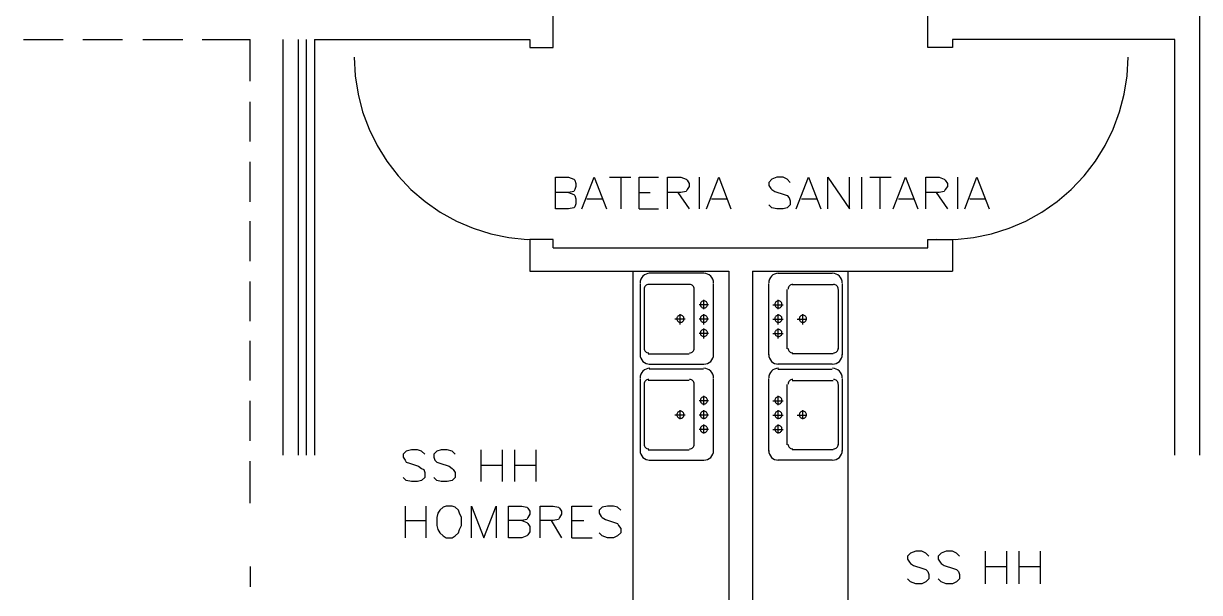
# Model space of a CAD drawing. Header units: metres. Extents: x 0 to 61, y 0 to 90.7.
# Drawn here: x 30.78 to 36.43, y 53.48 to 56.21 of the extents above; entities that cross this region are included whole.
import ezdxf

# ---------------------------------------------------------------- set-up
doc = ezdxf.new("R2010")
doc.units = ezdxf.units.M
doc.layers.add('MURO_REAL', color=7, linetype='Continuous')
doc.layers.add('PUERTA_REAL', color=7, linetype='Continuous')

msp = doc.modelspace()

# ---------------------------------------------------------------- linework, layer by layer
at = {"layer": 'MURO_REAL'}
for p, q in [((33.3257, 56.0914), (33.3257, 56.4343)), ((35.1233, 56.0914), (35.1233, 56.4343)), ((36.4261, 56.2824), (36.4261, 54.1371)), ((30.7837, 56.1306), (30.9747, 56.1306)), ((31.0678, 56.1306), (31.2588, 56.1306)), ((31.3567, 56.1306), (31.5478, 56.1306)), ((31.6408, 56.1306), (31.871, 56.1306)), ((31.871, 55.9298), (31.871, 56.1306)), ((32.0278, 56.1306), (32.0278, 54.1371)), ((32.1012, 56.1306), (32.1012, 54.1371)), ((32.1404, 56.1306), (32.1404, 54.1371)), ((32.1796, 56.1306), (33.2131, 56.1306)), ((32.1796, 56.1306), (32.1796, 54.1371)), ((33.2131, 56.1306), (33.2131, 56.0914)), ((33.2131, 56.0914), (33.3257, 56.0914)), ((35.2408, 56.0914), (35.1233, 56.0914)), ((35.2408, 56.1306), (35.2408, 56.0914)), ((36.3086, 56.1306), (35.2408, 56.1306)), ((36.3086, 54.1371), (36.3086, 56.1306)), ((31.871, 55.6408), (31.871, 55.8318)), ((31.871, 55.3518), (31.871, 55.5429)), ((33.3355, 55.3175), (33.3355, 55.4694)), ((33.3355, 55.4694), (33.3992, 55.4694)), ((33.3992, 55.4694), (33.4237, 55.4596)), ((33.4629, 55.3175), (33.5216, 55.4694)), ((33.5216, 55.4694), (33.5804, 55.3175)), ((33.5951, 55.4694), (33.698, 55.4694)), ((33.649, 55.4694), (33.649, 55.3175)), ((33.7371, 55.3175), (33.7371, 55.4694)), ((33.7371, 55.4694), (33.8302, 55.4694)), ((33.8743, 55.3175), (33.8743, 55.4694)), ((33.8743, 55.4694), (33.938, 55.4694)), ((33.938, 55.4694), (33.9624, 55.4596)), ((34.0261, 55.4694), (34.0261, 55.3175)), ((34.0604, 55.3175), (34.1192, 55.4694)), ((34.1192, 55.4694), (34.178, 55.3175)), ((34.3984, 55.4694), (34.3739, 55.4596)), ((34.4278, 55.4694), (34.3984, 55.4694)), ((34.4473, 55.4596), (34.4278, 55.4694)), ((34.4914, 55.3175), (34.5502, 55.4694)), ((34.5502, 55.4694), (34.609, 55.3175)), ((34.6433, 55.3175), (34.6433, 55.4694)), ((34.6433, 55.4694), (34.7461, 55.3175)), ((34.7461, 55.3175), (34.7461, 55.4694)), ((34.8049, 55.4694), (34.8049, 55.3175)), ((34.8441, 55.4694), (34.9469, 55.4694)), ((34.8931, 55.4694), (34.8931, 55.3175)), ((34.9567, 55.3175), (35.0155, 55.4694)), ((35.0155, 55.4694), (35.0743, 55.3175)), ((35.1135, 55.3175), (35.1135, 55.4694)), ((35.1135, 55.4694), (35.1771, 55.4694)), ((35.1771, 55.4694), (35.2016, 55.4596)), ((35.2653, 55.4694), (35.2653, 55.3175)), ((35.2996, 55.3175), (35.3584, 55.4694)), ((35.3584, 55.4694), (35.4171, 55.3175)), ((33.4237, 55.4596), (33.4286, 55.4547)), ((33.4286, 55.4106), (33.4237, 55.4008)), ((33.4286, 55.4547), (33.4335, 55.44)), ((33.4335, 55.4253), (33.4286, 55.4106)), ((33.4335, 55.44), (33.4335, 55.4253)), ((33.9624, 55.4596), (33.9673, 55.4547)), ((33.9673, 55.4106), (33.9624, 55.4008)), ((33.9673, 55.4547), (33.9771, 55.44)), ((33.9771, 55.4253), (33.9673, 55.4106)), ((33.9771, 55.44), (33.9771, 55.4253)), ((34.3739, 55.4596), (34.3592, 55.4449)), ((34.3592, 55.4449), (34.3592, 55.4302)), ((34.3592, 55.4302), (34.369, 55.4155)), ((34.369, 55.4155), (34.3739, 55.4106)), ((34.3739, 55.4106), (34.3886, 55.4008)), ((34.462, 55.4449), (34.4473, 55.4596)), ((35.2016, 55.4596), (35.2065, 55.4547)), ((35.2065, 55.4106), (35.2016, 55.4008)), ((35.2065, 55.4547), (35.2163, 55.44)), ((35.2163, 55.4253), (35.2065, 55.4106)), ((35.2163, 55.44), (35.2163, 55.4253)), ((33.3992, 55.3959), (33.3355, 55.3959)), ((33.4237, 55.4008), (33.3992, 55.3959)), ((33.3992, 55.3959), (33.4237, 55.3861)), ((33.4237, 55.3861), (33.4286, 55.3812)), ((33.4286, 55.3812), (33.4335, 55.3665)), ((33.4335, 55.3665), (33.4335, 55.342)), ((33.4873, 55.3665), (33.5608, 55.3665)), ((33.7371, 55.3959), (33.791, 55.3959)), ((33.938, 55.3959), (33.8743, 55.3959)), ((33.9233, 55.3959), (33.9771, 55.3175)), ((33.9624, 55.4008), (33.938, 55.3959)), ((34.0849, 55.3665), (34.1584, 55.3665)), ((34.3886, 55.4008), (34.4327, 55.3861)), ((34.4327, 55.3861), (34.4473, 55.3812)), ((34.4473, 55.3812), (34.4571, 55.3714)), ((34.4571, 55.3714), (34.462, 55.3567)), ((34.462, 55.3567), (34.462, 55.3371)), ((34.5159, 55.3665), (34.5894, 55.3665)), ((34.9812, 55.3665), (35.0547, 55.3665)), ((35.1771, 55.3959), (35.1135, 55.3959)), ((35.1624, 55.3959), (35.2163, 55.3175)), ((35.2016, 55.4008), (35.1771, 55.3959)), ((35.3241, 55.3665), (35.3975, 55.3665)), ((33.3992, 55.3175), (33.3355, 55.3175)), ((33.4237, 55.3224), (33.3992, 55.3175)), ((33.4286, 55.3273), (33.4237, 55.3224)), ((33.4335, 55.342), (33.4286, 55.3273)), ((33.7371, 55.3175), (33.8302, 55.3175)), ((34.3739, 55.3224), (34.3592, 55.3371)), ((34.3984, 55.3175), (34.3739, 55.3224)), ((34.4278, 55.3175), (34.3984, 55.3175)), ((34.4473, 55.3224), (34.4278, 55.3175)), ((34.462, 55.3371), (34.4473, 55.3224)), ((31.871, 55.0678), (31.871, 55.2588)), ((33.3257, 55.1706), (33.2131, 55.1706)), ((33.2131, 55.1706), (33.2131, 55.0188)), ((33.3257, 55.1314), (33.3257, 55.1706)), ((33.3257, 55.1314), (35.1233, 55.1314)), ((35.1233, 55.1314), (35.1233, 55.1706)), ((35.1233, 55.1706), (35.2408, 55.1706)), ((35.2408, 55.1706), (35.2408, 55.0188)), ((33.2131, 55.0188), (34.1682, 55.0188)), ((33.7078, 55.0188), (33.7078, 52.9518)), ((34.1682, 55.0188), (34.1682, 50.6547)), ((34.2808, 55.0188), (35.2408, 55.0188)), ((34.2808, 55.0188), (34.2808, 50.6547)), ((34.7412, 52.3788), (34.7412, 55.0188)), ((31.871, 54.7788), (31.871, 54.9698)), ((33.742, 54.96), (33.742, 54.6171)), ((34.0457, 55.009), (33.7861, 55.009)), ((34.0947, 54.6171), (34.0947, 54.96)), ((34.3592, 54.6171), (34.3592, 54.96)), ((34.4033, 55.009), (34.6629, 55.009)), ((34.7118, 54.96), (34.7118, 54.6171)), ((33.7616, 54.9306), (33.7616, 54.6465)), ((33.9771, 54.9551), (33.7812, 54.9551)), ((34.0016, 54.6465), (34.0016, 54.9306)), ((34.4473, 54.6465), (34.4473, 54.9306)), ((34.4718, 54.9551), (34.6678, 54.9551)), ((34.6922, 54.9306), (34.6922, 54.6465)), ((34.0702, 54.8571), (34.0261, 54.8571)), ((34.0457, 54.8816), (34.0457, 54.8375)), ((34.3788, 54.8571), (34.4278, 54.8571)), ((34.4033, 54.8816), (34.4033, 54.8375)), ((33.9576, 54.7886), (33.9086, 54.7886)), ((33.9331, 54.8131), (33.9331, 54.7641)), ((34.0702, 54.7886), (34.0261, 54.7886)), ((34.0457, 54.8131), (34.0457, 54.7641)), ((34.3788, 54.7886), (34.4278, 54.7886)), ((34.4033, 54.8131), (34.4033, 54.7641)), ((34.4963, 54.7886), (34.5404, 54.7886)), ((34.5208, 54.8131), (34.5208, 54.7641)), ((34.0457, 54.7445), (34.0457, 54.6955)), ((34.4033, 54.7445), (34.4033, 54.6955)), ((31.871, 54.4947), (31.871, 54.6857)), ((34.0702, 54.72), (34.0261, 54.72)), ((34.3788, 54.72), (34.4278, 54.72)), ((33.7812, 54.622), (33.9771, 54.622)), ((34.6678, 54.622), (34.4718, 54.622)), ((33.7861, 54.5731), (34.0457, 54.5731)), ((34.6629, 54.5731), (34.4033, 54.5731)), ((34.0457, 54.5486), (33.7861, 54.5486)), ((34.4033, 54.5486), (34.6629, 54.5486)), ((33.742, 54.5045), (33.742, 54.1567)), ((33.7616, 54.4751), (33.7616, 54.1861)), ((33.9771, 54.4947), (33.7812, 54.4947)), ((34.0016, 54.1861), (34.0016, 54.4751)), ((34.0947, 54.1567), (34.0947, 54.5045)), ((34.3592, 54.1567), (34.3592, 54.5045)), ((34.4473, 54.1861), (34.4473, 54.4751)), ((34.4718, 54.4947), (34.6678, 54.4947)), ((34.6922, 54.4751), (34.6922, 54.1861)), ((34.7118, 54.5045), (34.7118, 54.1567)), ((31.871, 54.2057), (31.871, 54.3967)), ((34.0702, 54.3967), (34.0261, 54.3967)), ((34.0457, 54.4212), (34.0457, 54.3771)), ((34.3788, 54.3967), (34.4278, 54.3967)), ((34.4033, 54.4212), (34.4033, 54.3771)), ((33.9331, 54.3526), (33.9331, 54.3086)), ((34.0457, 54.3526), (34.0457, 54.3086)), ((34.4033, 54.3526), (34.4033, 54.3086)), ((34.5208, 54.3526), (34.5208, 54.3086)), ((33.9576, 54.3282), (33.9086, 54.3282)), ((34.0702, 54.3282), (34.0261, 54.3282)), ((34.0457, 54.2841), (34.0457, 54.24)), ((34.3788, 54.3282), (34.4278, 54.3282)), ((34.4033, 54.2841), (34.4033, 54.24)), ((34.4963, 54.3282), (34.5404, 54.3282)), ((34.0702, 54.2596), (34.0261, 54.2596)), ((34.3788, 54.2596), (34.4278, 54.2596)), ((32.6204, 54.1567), (32.6057, 54.142)), ((32.6057, 54.142), (32.6057, 54.1273)), ((32.6057, 54.1273), (32.6155, 54.1126)), ((32.6155, 54.1126), (32.6204, 54.1029)), ((32.6449, 54.1616), (32.6204, 54.1567)), ((32.6743, 54.1616), (32.6449, 54.1616)), ((32.6939, 54.1567), (32.6743, 54.1616)), ((32.7086, 54.142), (32.6939, 54.1567)), ((32.7673, 54.1567), (32.7527, 54.142)), ((32.7527, 54.142), (32.7527, 54.1273)), ((32.7527, 54.1273), (32.7576, 54.1126)), ((32.7576, 54.1126), (32.7673, 54.1029)), ((32.7869, 54.1616), (32.7673, 54.1567)), ((32.8163, 54.1616), (32.7869, 54.1616)), ((32.8408, 54.1567), (32.8163, 54.1616)), ((32.8555, 54.142), (32.8408, 54.1567)), ((32.978, 54.1616), (32.978, 54.0098)), ((33.0808, 54.1616), (33.0808, 54.0098)), ((33.1396, 54.1616), (33.1396, 54.0098)), ((33.2424, 54.1616), (33.2424, 54.0098)), ((33.7812, 54.1616), (33.9771, 54.1616)), ((33.7861, 54.1126), (34.0457, 54.1126)), ((34.6629, 54.1126), (34.4033, 54.1126)), ((34.6678, 54.1616), (34.4718, 54.1616)), ((31.871, 53.9069), (31.871, 54.1078)), ((32.6204, 54.1029), (32.6351, 54.098)), ((32.6351, 54.098), (32.6792, 54.0833)), ((32.6792, 54.0833), (32.6939, 54.0735)), ((32.6939, 54.0735), (32.7037, 54.0686)), ((32.7037, 54.0686), (32.7086, 54.0539)), ((32.7673, 54.1029), (32.782, 54.098)), ((32.782, 54.098), (32.8261, 54.0833)), ((32.8261, 54.0833), (32.8408, 54.0735)), ((32.8408, 54.0735), (32.8457, 54.0686)), ((32.8457, 54.0686), (32.8555, 54.0539)), ((32.978, 54.0882), (33.0808, 54.0882)), ((33.1396, 54.0882), (33.2424, 54.0882)), ((32.6204, 54.0147), (32.6057, 54.0294)), ((32.6449, 54.0098), (32.6204, 54.0147)), ((32.6743, 54.0098), (32.6449, 54.0098)), ((32.6939, 54.0147), (32.6743, 54.0098)), ((32.7086, 54.0294), (32.6939, 54.0147)), ((32.7086, 54.0539), (32.7086, 54.0294)), ((32.7673, 54.0147), (32.7527, 54.0294)), ((32.7869, 54.0098), (32.7673, 54.0147)), ((32.8163, 54.0098), (32.7869, 54.0098)), ((32.8408, 54.0147), (32.8163, 54.0098)), ((32.8555, 54.0294), (32.8408, 54.0147)), ((32.8555, 54.0539), (32.8555, 54.0294)), ((32.6155, 53.8922), (32.6155, 53.7404)), ((32.7135, 53.8922), (32.7135, 53.7404)), ((32.7967, 53.8873), (32.782, 53.8726)), ((32.8114, 53.8922), (32.7967, 53.8873)), ((32.8408, 53.8922), (32.8114, 53.8922)), ((32.8555, 53.8873), (32.8408, 53.8922)), ((32.8702, 53.8726), (32.8555, 53.8873)), ((32.9339, 53.7404), (32.9339, 53.8922)), ((32.9339, 53.8922), (32.9927, 53.7404)), ((32.9927, 53.7404), (33.0514, 53.8922)), ((33.0514, 53.8922), (33.0514, 53.7404)), ((33.1102, 53.7404), (33.1102, 53.8922)), ((33.1102, 53.8922), (33.1739, 53.8922)), ((33.1739, 53.8922), (33.1984, 53.8873)), ((33.1984, 53.8873), (33.2033, 53.8824)), ((33.262, 53.7404), (33.262, 53.8922)), ((33.262, 53.8922), (33.3257, 53.8922)), ((33.3257, 53.8922), (33.3502, 53.8873)), ((33.3502, 53.8873), (33.3551, 53.8824)), ((33.4139, 53.7404), (33.4139, 53.8922)), ((33.4139, 53.8922), (33.5118, 53.8922)), ((33.5608, 53.8873), (33.5461, 53.8726)), ((33.5853, 53.8922), (33.5608, 53.8873)), ((33.6147, 53.8922), (33.5853, 53.8922)), ((33.6343, 53.8873), (33.6147, 53.8922)), ((33.649, 53.8726), (33.6343, 53.8873)), ((32.7722, 53.858), (32.7673, 53.8384)), ((32.7673, 53.8384), (32.7673, 53.7992)), ((32.782, 53.8726), (32.7722, 53.858)), ((32.8751, 53.858), (32.8702, 53.8726)), ((32.8849, 53.8384), (32.8751, 53.858)), ((32.8849, 53.7992), (32.8849, 53.8384)), ((33.2033, 53.8384), (33.1984, 53.8286)), ((33.2033, 53.8824), (33.2131, 53.8678)), ((33.2131, 53.8531), (33.2033, 53.8384)), ((33.2131, 53.8678), (33.2131, 53.8531)), ((33.3551, 53.8384), (33.3502, 53.8286)), ((33.3551, 53.8824), (33.3649, 53.8678)), ((33.3649, 53.8531), (33.3551, 53.8384)), ((33.3649, 53.8678), (33.3649, 53.8531)), ((33.5461, 53.8726), (33.5461, 53.858)), ((33.5461, 53.858), (33.5559, 53.8433)), ((33.5559, 53.8433), (33.5608, 53.8384)), ((33.5608, 53.8384), (33.5755, 53.8286)), ((32.6155, 53.8237), (32.7135, 53.8237)), ((32.7673, 53.7992), (32.7722, 53.7796)), ((32.7722, 53.7796), (32.782, 53.7649)), ((32.8702, 53.7649), (32.8751, 53.7796)), ((32.8751, 53.7796), (32.8849, 53.7992)), ((33.1739, 53.8237), (33.1102, 53.8237)), ((33.1984, 53.8286), (33.1739, 53.8237)), ((33.1739, 53.8237), (33.1984, 53.8139)), ((33.1984, 53.8139), (33.2033, 53.809)), ((33.2033, 53.809), (33.2131, 53.7943)), ((33.2131, 53.7943), (33.2131, 53.7698)), ((33.3257, 53.8237), (33.262, 53.8237)), ((33.3159, 53.8237), (33.3649, 53.7404)), ((33.3502, 53.8286), (33.3257, 53.8237)), ((33.4139, 53.8237), (33.4727, 53.8237)), ((33.5755, 53.8286), (33.6196, 53.8139)), ((33.6196, 53.8139), (33.6343, 53.809)), ((33.6343, 53.809), (33.6392, 53.7992)), ((33.6392, 53.7992), (33.649, 53.7845)), ((33.649, 53.7845), (33.649, 53.7649)), ((32.782, 53.7649), (32.7967, 53.7502)), ((32.7967, 53.7502), (32.8114, 53.7404)), ((32.8114, 53.7404), (32.8408, 53.7404)), ((32.8408, 53.7404), (32.8555, 53.7502)), ((32.8555, 53.7502), (32.8702, 53.7649)), ((33.1739, 53.7404), (33.1102, 53.7404)), ((33.1984, 53.7502), (33.1739, 53.7404)), ((33.2033, 53.7551), (33.1984, 53.7502)), ((33.2131, 53.7698), (33.2033, 53.7551)), ((33.4139, 53.7404), (33.5118, 53.7404)), ((33.5608, 53.7502), (33.5461, 53.7649)), ((33.5853, 53.7404), (33.5608, 53.7502)), ((33.6147, 53.7404), (33.5853, 53.7404)), ((33.6343, 53.7502), (33.6147, 53.7404)), ((33.649, 53.7649), (33.6343, 53.7502)), ((35.04, 53.6669), (35.0253, 53.6522)), ((35.0645, 53.6767), (35.04, 53.6669)), ((35.0939, 53.6767), (35.0645, 53.6767)), ((35.1135, 53.6669), (35.0939, 53.6767)), ((35.1282, 53.6522), (35.1135, 53.6669)), ((35.1869, 53.6669), (35.1722, 53.6522)), ((35.2114, 53.6767), (35.1869, 53.6669)), ((35.2408, 53.6767), (35.2114, 53.6767)), ((35.2604, 53.6669), (35.2408, 53.6767)), ((35.2751, 53.6522), (35.2604, 53.6669)), ((35.3975, 53.6767), (35.3975, 53.52)), ((35.5004, 53.6767), (35.5004, 53.52)), ((35.5592, 53.6767), (35.5592, 53.52)), ((35.662, 53.6767), (35.662, 53.52)), ((31.871, 53.6033), (31.871, 53.5053)), ((35.0253, 53.6522), (35.0253, 53.6376)), ((35.0253, 53.6376), (35.0351, 53.6229)), ((35.0351, 53.6229), (35.04, 53.618)), ((35.04, 53.618), (35.0547, 53.6082)), ((35.0547, 53.6082), (35.0988, 53.5935)), ((35.1722, 53.6522), (35.1722, 53.6376)), ((35.1722, 53.6376), (35.182, 53.6229)), ((35.182, 53.6229), (35.1869, 53.618)), ((35.1869, 53.618), (35.2016, 53.6082)), ((35.2016, 53.6082), (35.2457, 53.5935)), ((35.3975, 53.6033), (35.5004, 53.6033)), ((35.5592, 53.6033), (35.662, 53.6033)), ((35.0988, 53.5935), (35.1135, 53.5886)), ((35.1135, 53.5886), (35.1233, 53.5788)), ((35.1233, 53.5788), (35.1282, 53.5641)), ((35.1282, 53.5641), (35.1282, 53.5445)), ((35.2457, 53.5935), (35.2604, 53.5886)), ((35.2604, 53.5886), (35.2702, 53.5788)), ((35.2702, 53.5788), (35.2751, 53.5641)), ((35.2751, 53.5641), (35.2751, 53.5445)), ((35.04, 53.5298), (35.0253, 53.5445)), ((35.0645, 53.52), (35.04, 53.5298)), ((35.0939, 53.52), (35.0645, 53.52)), ((35.1135, 53.5298), (35.0939, 53.52)), ((35.1282, 53.5445), (35.1135, 53.5298)), ((35.1869, 53.5298), (35.1722, 53.5445)), ((35.2114, 53.52), (35.1869, 53.5298)), ((35.2408, 53.52), (35.2114, 53.52)), ((35.2604, 53.5298), (35.2408, 53.52)), ((35.2751, 53.5445), (35.2604, 53.5298))]:
    msp.add_line(p, q, dxfattribs=at)
at = {"layer": 'PUERTA_REAL'}
for points in [[(32.3706, 56.0449), (32.3752, 55.9556), (32.3887, 55.868), (32.4109, 55.7825), (32.4415, 55.7), (32.4803, 55.6209), (32.5269, 55.546), (32.5812, 55.4758), (32.6427, 55.411)], [(35.8111, 55.411), (35.8727, 55.4758), (35.927, 55.546), (35.9736, 55.6209), (36.0124, 55.7), (36.043, 55.7825), (36.0652, 55.868), (36.0787, 55.9556), (36.0833, 56.0449)], [(32.6427, 55.411), (32.7106, 55.3529), (32.7835, 55.3023), (32.8607, 55.2596), (32.9416, 55.2249), (33.0256, 55.1985), (33.1121, 55.1808), (33.2003, 55.1717), (33.2897, 55.1718)], [(35.1642, 55.1718), (35.2535, 55.1717), (35.3418, 55.1808), (35.4282, 55.1985), (35.5122, 55.2249), (35.5932, 55.2596), (35.6704, 55.3023), (35.7433, 55.3529), (35.8111, 55.411)], [(33.7886, 55.009), (33.7792, 55.008), (33.7705, 55.0053), (33.7626, 55.001), (33.7557, 54.9953), (33.75, 54.9885), (33.7457, 54.9806), (33.743, 54.9718), (33.742, 54.9624)], [(34.0947, 54.9624), (34.0937, 54.9718), (34.091, 54.9806), (34.0867, 54.9885), (34.0811, 54.9953), (34.0742, 55.001), (34.0663, 55.0053), (34.0575, 55.008), (34.0482, 55.009)], [(34.4057, 55.009), (34.3963, 55.008), (34.3876, 55.0053), (34.3797, 55.001), (34.3728, 54.9953), (34.3671, 54.9885), (34.3628, 54.9806), (34.3601, 54.9718), (34.3592, 54.9624)], [(34.7118, 54.9624), (34.7109, 54.9718), (34.7082, 54.9806), (34.7039, 54.9885), (34.6982, 54.9953), (34.6913, 55.001), (34.6834, 55.0053), (34.6747, 55.008), (34.6653, 55.009)], [(33.7837, 54.9551), (33.7792, 54.9547), (33.7751, 54.9534), (33.7714, 54.9513), (33.7681, 54.9486), (33.7654, 54.9454), (33.7634, 54.9416), (33.7621, 54.9375), (33.7616, 54.9331)], [(34.0016, 54.9331), (34.0012, 54.9375), (33.9999, 54.9416), (33.9979, 54.9454), (33.9952, 54.9486), (33.9919, 54.9513), (33.9882, 54.9534), (33.984, 54.9547), (33.9796, 54.9551)], [(34.4743, 54.9551), (34.4698, 54.9547), (34.4657, 54.9534), (34.462, 54.9513), (34.4587, 54.9486), (34.456, 54.9454), (34.454, 54.9416), (34.4527, 54.9375), (34.4522, 54.9331)], [(34.6922, 54.9331), (34.6918, 54.9375), (34.6905, 54.9416), (34.6885, 54.9454), (34.6858, 54.9486), (34.6825, 54.9513), (34.6788, 54.9534), (34.6746, 54.9547), (34.6702, 54.9551)], [(34.0482, 54.8767), (34.0447, 54.8764), (34.0415, 54.8754), (34.0386, 54.8738), (34.036, 54.8717), (34.0339, 54.8692), (34.0324, 54.8663), (34.0314, 54.863), (34.031, 54.8596)], [(34.031, 54.8596), (34.0314, 54.8561), (34.0324, 54.8529), (34.0339, 54.85), (34.036, 54.8475), (34.0386, 54.8454), (34.0415, 54.8438), (34.0447, 54.8428), (34.0482, 54.8424)], [(34.0653, 54.8596), (34.065, 54.863), (34.064, 54.8663), (34.0624, 54.8692), (34.0603, 54.8717), (34.0577, 54.8738), (34.0548, 54.8754), (34.0516, 54.8764), (34.0482, 54.8767)], [(34.0482, 54.8424), (34.0516, 54.8428), (34.0548, 54.8438), (34.0577, 54.8454), (34.0603, 54.8475), (34.0624, 54.85), (34.064, 54.8529), (34.065, 54.8561), (34.0653, 54.8596)], [(34.4057, 54.8767), (34.4023, 54.8764), (34.399, 54.8754), (34.3961, 54.8738), (34.3936, 54.8717), (34.3915, 54.8692), (34.3899, 54.8663), (34.3889, 54.863), (34.3886, 54.8596)], [(34.3886, 54.8596), (34.3889, 54.8561), (34.3899, 54.8529), (34.3915, 54.85), (34.3936, 54.8475), (34.3961, 54.8454), (34.399, 54.8438), (34.4023, 54.8428), (34.4057, 54.8424)], [(34.4229, 54.8596), (34.4225, 54.863), (34.4215, 54.8663), (34.4199, 54.8692), (34.4178, 54.8717), (34.4153, 54.8738), (34.4124, 54.8754), (34.4092, 54.8764), (34.4057, 54.8767)], [(34.4057, 54.8424), (34.4092, 54.8428), (34.4124, 54.8438), (34.4153, 54.8454), (34.4178, 54.8475), (34.4199, 54.85), (34.4215, 54.8529), (34.4225, 54.8561), (34.4229, 54.8596)], [(33.9355, 54.8082), (33.9321, 54.8078), (33.9288, 54.8068), (33.9259, 54.8052), (33.9234, 54.8031), (33.9213, 54.8006), (33.9197, 54.7977), (33.9187, 54.7945), (33.9184, 54.791)], [(33.9184, 54.791), (33.9187, 54.7876), (33.9197, 54.7843), (33.9213, 54.7814), (33.9234, 54.7789), (33.9259, 54.7768), (33.9288, 54.7752), (33.9321, 54.7742), (33.9355, 54.7739)], [(33.9527, 54.791), (33.9523, 54.7945), (33.9513, 54.7977), (33.9497, 54.8006), (33.9476, 54.8031), (33.9451, 54.8052), (33.9422, 54.8068), (33.939, 54.8078), (33.9355, 54.8082)], [(33.9355, 54.7739), (33.939, 54.7742), (33.9422, 54.7752), (33.9451, 54.7768), (33.9476, 54.7789), (33.9497, 54.7814), (33.9513, 54.7843), (33.9523, 54.7876), (33.9527, 54.791)], [(34.0482, 54.8082), (34.0447, 54.8078), (34.0415, 54.8068), (34.0386, 54.8052), (34.036, 54.8031), (34.0339, 54.8006), (34.0324, 54.7977), (34.0314, 54.7945), (34.031, 54.791)], [(34.031, 54.791), (34.0314, 54.7876), (34.0324, 54.7843), (34.0339, 54.7814), (34.036, 54.7789), (34.0386, 54.7768), (34.0415, 54.7752), (34.0447, 54.7742), (34.0482, 54.7739)], [(34.0653, 54.791), (34.065, 54.7945), (34.064, 54.7977), (34.0624, 54.8006), (34.0603, 54.8031), (34.0577, 54.8052), (34.0548, 54.8068), (34.0516, 54.8078), (34.0482, 54.8082)], [(34.0482, 54.7739), (34.0516, 54.7742), (34.0548, 54.7752), (34.0577, 54.7768), (34.0603, 54.7789), (34.0624, 54.7814), (34.064, 54.7843), (34.065, 54.7876), (34.0653, 54.791)], [(34.4057, 54.8082), (34.4023, 54.8078), (34.399, 54.8068), (34.3961, 54.8052), (34.3936, 54.8031), (34.3915, 54.8006), (34.3899, 54.7977), (34.3889, 54.7945), (34.3886, 54.791)], [(34.3886, 54.791), (34.3889, 54.7876), (34.3899, 54.7843), (34.3915, 54.7814), (34.3936, 54.7789), (34.3961, 54.7768), (34.399, 54.7752), (34.4023, 54.7742), (34.4057, 54.7739)], [(34.4229, 54.791), (34.4225, 54.7945), (34.4215, 54.7977), (34.4199, 54.8006), (34.4178, 54.8031), (34.4153, 54.8052), (34.4124, 54.8068), (34.4092, 54.8078), (34.4057, 54.8082)], [(34.4057, 54.7739), (34.4092, 54.7742), (34.4124, 54.7752), (34.4153, 54.7768), (34.4178, 54.7789), (34.4199, 54.7814), (34.4215, 54.7843), (34.4225, 54.7876), (34.4229, 54.791)], [(34.5233, 54.8082), (34.5198, 54.8078), (34.5166, 54.8068), (34.5137, 54.8052), (34.5111, 54.8031), (34.5091, 54.8006), (34.5075, 54.7977), (34.5065, 54.7945), (34.5061, 54.791)], [(34.5061, 54.791), (34.5065, 54.7876), (34.5075, 54.7843), (34.5091, 54.7814), (34.5111, 54.7789), (34.5137, 54.7768), (34.5166, 54.7752), (34.5198, 54.7742), (34.5233, 54.7739)], [(34.5404, 54.791), (34.5401, 54.7945), (34.5391, 54.7977), (34.5375, 54.8006), (34.5354, 54.8031), (34.5328, 54.8052), (34.5299, 54.8068), (34.5267, 54.8078), (34.5233, 54.8082)], [(34.5233, 54.7739), (34.5267, 54.7742), (34.5299, 54.7752), (34.5328, 54.7768), (34.5354, 54.7789), (34.5375, 54.7814), (34.5391, 54.7843), (34.5401, 54.7876), (34.5404, 54.791)], [(34.0482, 54.7396), (34.0447, 54.7392), (34.0415, 54.7382), (34.0386, 54.7367), (34.036, 54.7346), (34.0339, 54.732), (34.0324, 54.7291), (34.0314, 54.7259), (34.031, 54.7224)], [(34.0653, 54.7224), (34.065, 54.7259), (34.064, 54.7291), (34.0624, 54.732), (34.0603, 54.7346), (34.0577, 54.7367), (34.0548, 54.7382), (34.0516, 54.7392), (34.0482, 54.7396)], [(34.4057, 54.7396), (34.4023, 54.7392), (34.399, 54.7382), (34.3961, 54.7367), (34.3936, 54.7346), (34.3915, 54.732), (34.3899, 54.7291), (34.3889, 54.7259), (34.3886, 54.7224)], [(34.4229, 54.7224), (34.4225, 54.7259), (34.4215, 54.7291), (34.4199, 54.732), (34.4178, 54.7346), (34.4153, 54.7367), (34.4124, 54.7382), (34.4092, 54.7392), (34.4057, 54.7396)], [(34.031, 54.7224), (34.0314, 54.719), (34.0324, 54.7158), (34.0339, 54.7129), (34.036, 54.7103), (34.0386, 54.7082), (34.0415, 54.7067), (34.0447, 54.7057), (34.0482, 54.7053)], [(34.0482, 54.7053), (34.0516, 54.7057), (34.0548, 54.7067), (34.0577, 54.7082), (34.0603, 54.7103), (34.0624, 54.7129), (34.064, 54.7158), (34.065, 54.719), (34.0653, 54.7224)], [(34.3886, 54.7224), (34.3889, 54.719), (34.3899, 54.7158), (34.3915, 54.7129), (34.3936, 54.7103), (34.3961, 54.7082), (34.399, 54.7067), (34.4023, 54.7057), (34.4057, 54.7053)], [(34.4057, 54.7053), (34.4092, 54.7057), (34.4124, 54.7067), (34.4153, 54.7082), (34.4178, 54.7103), (34.4199, 54.7129), (34.4215, 54.7158), (34.4225, 54.719), (34.4229, 54.7224)], [(33.742, 54.6196), (33.743, 54.6102), (33.7457, 54.6015), (33.75, 54.5936), (33.7557, 54.5867), (33.7626, 54.581), (33.7705, 54.5767), (33.7792, 54.574), (33.7886, 54.5731)], [(33.7616, 54.649), (33.7621, 54.6445), (33.7634, 54.6404), (33.7654, 54.6367), (33.7681, 54.6334), (33.7714, 54.6307), (33.7751, 54.6287), (33.7792, 54.6274), (33.7837, 54.6269)], [(33.9796, 54.6269), (33.984, 54.6274), (33.9882, 54.6287), (33.9919, 54.6307), (33.9952, 54.6334), (33.9979, 54.6367), (33.9999, 54.6404), (34.0012, 54.6445), (34.0016, 54.649)], [(34.0482, 54.5731), (34.0575, 54.574), (34.0663, 54.5767), (34.0742, 54.581), (34.0811, 54.5867), (34.0867, 54.5936), (34.091, 54.6015), (34.0937, 54.6102), (34.0947, 54.6196)], [(34.3592, 54.6196), (34.3601, 54.6102), (34.3628, 54.6015), (34.3671, 54.5936), (34.3728, 54.5867), (34.3797, 54.581), (34.3876, 54.5767), (34.3963, 54.574), (34.4057, 54.5731)], [(34.4522, 54.649), (34.4527, 54.6445), (34.454, 54.6404), (34.456, 54.6367), (34.4587, 54.6334), (34.462, 54.6307), (34.4657, 54.6287), (34.4698, 54.6274), (34.4743, 54.6269)], [(34.6653, 54.5731), (34.6747, 54.574), (34.6834, 54.5767), (34.6913, 54.581), (34.6982, 54.5867), (34.7039, 54.5936), (34.7082, 54.6015), (34.7109, 54.6102), (34.7118, 54.6196)], [(34.6702, 54.6269), (34.6746, 54.6274), (34.6788, 54.6287), (34.6825, 54.6307), (34.6858, 54.6334), (34.6885, 54.6367), (34.6905, 54.6404), (34.6918, 54.6445), (34.6922, 54.649)], [(33.7886, 54.5535), (33.7792, 54.5525), (33.7705, 54.5498), (33.7626, 54.5455), (33.7557, 54.5398), (33.75, 54.533), (33.7457, 54.525), (33.743, 54.5163), (33.742, 54.5069)], [(34.0947, 54.5069), (34.0937, 54.5163), (34.091, 54.525), (34.0867, 54.533), (34.0811, 54.5398), (34.0742, 54.5455), (34.0663, 54.5498), (34.0575, 54.5525), (34.0482, 54.5535)], [(34.4057, 54.5535), (34.3963, 54.5525), (34.3876, 54.5498), (34.3797, 54.5455), (34.3728, 54.5398), (34.3671, 54.533), (34.3628, 54.525), (34.3601, 54.5163), (34.3592, 54.5069)], [(34.7118, 54.5069), (34.7109, 54.5163), (34.7082, 54.525), (34.7039, 54.533), (34.6982, 54.5398), (34.6913, 54.5455), (34.6834, 54.5498), (34.6747, 54.5525), (34.6653, 54.5535)], [(33.7837, 54.4996), (33.7792, 54.4991), (33.7751, 54.4979), (33.7714, 54.4958), (33.7681, 54.4931), (33.7654, 54.4899), (33.7634, 54.4861), (33.7621, 54.482), (33.7616, 54.4775)], [(34.0016, 54.4775), (34.0012, 54.482), (33.9999, 54.4861), (33.9979, 54.4899), (33.9952, 54.4931), (33.9919, 54.4958), (33.9882, 54.4979), (33.984, 54.4991), (33.9796, 54.4996)], [(34.4743, 54.4996), (34.4698, 54.4991), (34.4657, 54.4979), (34.462, 54.4958), (34.4587, 54.4931), (34.456, 54.4899), (34.454, 54.4861), (34.4527, 54.482), (34.4522, 54.4775)], [(34.6922, 54.4775), (34.6918, 54.482), (34.6905, 54.4861), (34.6885, 54.4899), (34.6858, 54.4931), (34.6825, 54.4958), (34.6788, 54.4979), (34.6746, 54.4991), (34.6702, 54.4996)], [(34.0482, 54.4163), (34.0447, 54.416), (34.0415, 54.415), (34.0386, 54.4134), (34.036, 54.4113), (34.0339, 54.4088), (34.0324, 54.4059), (34.0314, 54.4026), (34.031, 54.3992)], [(34.031, 54.3992), (34.0314, 54.3957), (34.0324, 54.3925), (34.0339, 54.3896), (34.036, 54.3871), (34.0386, 54.385), (34.0415, 54.3834), (34.0447, 54.3824), (34.0482, 54.382)], [(34.0653, 54.3992), (34.065, 54.4026), (34.064, 54.4059), (34.0624, 54.4088), (34.0603, 54.4113), (34.0577, 54.4134), (34.0548, 54.415), (34.0516, 54.416), (34.0482, 54.4163)], [(34.0482, 54.382), (34.0516, 54.3824), (34.0548, 54.3834), (34.0577, 54.385), (34.0603, 54.3871), (34.0624, 54.3896), (34.064, 54.3925), (34.065, 54.3957), (34.0653, 54.3992)], [(34.4057, 54.4163), (34.4023, 54.416), (34.399, 54.415), (34.3961, 54.4134), (34.3936, 54.4113), (34.3915, 54.4088), (34.3899, 54.4059), (34.3889, 54.4026), (34.3886, 54.3992)], [(34.3886, 54.3992), (34.3889, 54.3957), (34.3899, 54.3925), (34.3915, 54.3896), (34.3936, 54.3871), (34.3961, 54.385), (34.399, 54.3834), (34.4023, 54.3824), (34.4057, 54.382)], [(34.4229, 54.3992), (34.4225, 54.4026), (34.4215, 54.4059), (34.4199, 54.4088), (34.4178, 54.4113), (34.4153, 54.4134), (34.4124, 54.415), (34.4092, 54.416), (34.4057, 54.4163)], [(34.4057, 54.382), (34.4092, 54.3824), (34.4124, 54.3834), (34.4153, 54.385), (34.4178, 54.3871), (34.4199, 54.3896), (34.4215, 54.3925), (34.4225, 54.3957), (34.4229, 54.3992)], [(33.9355, 54.3478), (33.9321, 54.3474), (33.9288, 54.3464), (33.9259, 54.3448), (33.9234, 54.3427), (33.9213, 54.3402), (33.9197, 54.3373), (33.9187, 54.3341), (33.9184, 54.3306)], [(33.9527, 54.3306), (33.9523, 54.3341), (33.9513, 54.3373), (33.9497, 54.3402), (33.9476, 54.3427), (33.9451, 54.3448), (33.9422, 54.3464), (33.939, 54.3474), (33.9355, 54.3478)], [(34.0482, 54.3478), (34.0447, 54.3474), (34.0415, 54.3464), (34.0386, 54.3448), (34.036, 54.3427), (34.0339, 54.3402), (34.0324, 54.3373), (34.0314, 54.3341), (34.031, 54.3306)], [(34.0653, 54.3306), (34.065, 54.3341), (34.064, 54.3373), (34.0624, 54.3402), (34.0603, 54.3427), (34.0577, 54.3448), (34.0548, 54.3464), (34.0516, 54.3474), (34.0482, 54.3478)], [(34.4057, 54.3478), (34.4023, 54.3474), (34.399, 54.3464), (34.3961, 54.3448), (34.3936, 54.3427), (34.3915, 54.3402), (34.3899, 54.3373), (34.3889, 54.3341), (34.3886, 54.3306)], [(34.4229, 54.3306), (34.4225, 54.3341), (34.4215, 54.3373), (34.4199, 54.3402), (34.4178, 54.3427), (34.4153, 54.3448), (34.4124, 54.3464), (34.4092, 54.3474), (34.4057, 54.3478)], [(34.5233, 54.3478), (34.5198, 54.3474), (34.5166, 54.3464), (34.5137, 54.3448), (34.5111, 54.3427), (34.5091, 54.3402), (34.5075, 54.3373), (34.5065, 54.3341), (34.5061, 54.3306)], [(34.5404, 54.3306), (34.5401, 54.3341), (34.5391, 54.3373), (34.5375, 54.3402), (34.5354, 54.3427), (34.5328, 54.3448), (34.5299, 54.3464), (34.5267, 54.3474), (34.5233, 54.3478)], [(33.9184, 54.3306), (33.9187, 54.3272), (33.9197, 54.3239), (33.9213, 54.321), (33.9234, 54.3185), (33.9259, 54.3164), (33.9288, 54.3148), (33.9321, 54.3138), (33.9355, 54.3135)], [(33.9355, 54.3135), (33.939, 54.3138), (33.9422, 54.3148), (33.9451, 54.3164), (33.9476, 54.3185), (33.9497, 54.321), (33.9513, 54.3239), (33.9523, 54.3272), (33.9527, 54.3306)], [(34.031, 54.3306), (34.0314, 54.3272), (34.0324, 54.3239), (34.0339, 54.321), (34.036, 54.3185), (34.0386, 54.3164), (34.0415, 54.3148), (34.0447, 54.3138), (34.0482, 54.3135)], [(34.0482, 54.3135), (34.0516, 54.3138), (34.0548, 54.3148), (34.0577, 54.3164), (34.0603, 54.3185), (34.0624, 54.321), (34.064, 54.3239), (34.065, 54.3272), (34.0653, 54.3306)], [(34.3886, 54.3306), (34.3889, 54.3272), (34.3899, 54.3239), (34.3915, 54.321), (34.3936, 54.3185), (34.3961, 54.3164), (34.399, 54.3148), (34.4023, 54.3138), (34.4057, 54.3135)], [(34.4057, 54.3135), (34.4092, 54.3138), (34.4124, 54.3148), (34.4153, 54.3164), (34.4178, 54.3185), (34.4199, 54.321), (34.4215, 54.3239), (34.4225, 54.3272), (34.4229, 54.3306)], [(34.5061, 54.3306), (34.5065, 54.3272), (34.5075, 54.3239), (34.5091, 54.321), (34.5111, 54.3185), (34.5137, 54.3164), (34.5166, 54.3148), (34.5198, 54.3138), (34.5233, 54.3135)], [(34.5233, 54.3135), (34.5267, 54.3138), (34.5299, 54.3148), (34.5328, 54.3164), (34.5354, 54.3185), (34.5375, 54.321), (34.5391, 54.3239), (34.5401, 54.3272), (34.5404, 54.3306)], [(34.0482, 54.2792), (34.0447, 54.2788), (34.0415, 54.2778), (34.0386, 54.2763), (34.036, 54.2742), (34.0339, 54.2716), (34.0324, 54.2687), (34.0314, 54.2655), (34.031, 54.262)], [(34.031, 54.262), (34.0314, 54.2586), (34.0324, 54.2554), (34.0339, 54.2525), (34.036, 54.2499), (34.0386, 54.2478), (34.0415, 54.2462), (34.0447, 54.2452), (34.0482, 54.2449)], [(34.0653, 54.262), (34.065, 54.2655), (34.064, 54.2687), (34.0624, 54.2716), (34.0603, 54.2742), (34.0577, 54.2763), (34.0548, 54.2778), (34.0516, 54.2788), (34.0482, 54.2792)], [(34.0482, 54.2449), (34.0516, 54.2452), (34.0548, 54.2462), (34.0577, 54.2478), (34.0603, 54.2499), (34.0624, 54.2525), (34.064, 54.2554), (34.065, 54.2586), (34.0653, 54.262)], [(34.4057, 54.2792), (34.4023, 54.2788), (34.399, 54.2778), (34.3961, 54.2763), (34.3936, 54.2742), (34.3915, 54.2716), (34.3899, 54.2687), (34.3889, 54.2655), (34.3886, 54.262)], [(34.3886, 54.262), (34.3889, 54.2586), (34.3899, 54.2554), (34.3915, 54.2525), (34.3936, 54.2499), (34.3961, 54.2478), (34.399, 54.2462), (34.4023, 54.2452), (34.4057, 54.2449)], [(34.4229, 54.262), (34.4225, 54.2655), (34.4215, 54.2687), (34.4199, 54.2716), (34.4178, 54.2742), (34.4153, 54.2763), (34.4124, 54.2778), (34.4092, 54.2788), (34.4057, 54.2792)], [(34.4057, 54.2449), (34.4092, 54.2452), (34.4124, 54.2462), (34.4153, 54.2478), (34.4178, 54.2499), (34.4199, 54.2525), (34.4215, 54.2554), (34.4225, 54.2586), (34.4229, 54.262)], [(33.7616, 54.1886), (33.7621, 54.1841), (33.7634, 54.18), (33.7654, 54.1762), (33.7681, 54.173), (33.7714, 54.1703), (33.7751, 54.1683), (33.7792, 54.167), (33.7837, 54.1665)], [(33.9796, 54.1665), (33.984, 54.167), (33.9882, 54.1683), (33.9919, 54.1703), (33.9952, 54.173), (33.9979, 54.1762), (33.9999, 54.18), (34.0012, 54.1841), (34.0016, 54.1886)], [(34.4522, 54.1886), (34.4527, 54.1841), (34.454, 54.18), (34.456, 54.1762), (34.4587, 54.173), (34.462, 54.1703), (34.4657, 54.1683), (34.4698, 54.167), (34.4743, 54.1665)], [(34.6702, 54.1665), (34.6746, 54.167), (34.6788, 54.1683), (34.6825, 54.1703), (34.6858, 54.173), (34.6885, 54.1762), (34.6905, 54.18), (34.6918, 54.1841), (34.6922, 54.1886)], [(33.742, 54.1592), (33.743, 54.1498), (33.7457, 54.1411), (33.75, 54.1332), (33.7557, 54.1263), (33.7626, 54.1206), (33.7705, 54.1163), (33.7792, 54.1136), (33.7886, 54.1126)], [(34.0482, 54.1126), (34.0575, 54.1136), (34.0663, 54.1163), (34.0742, 54.1206), (34.0811, 54.1263), (34.0867, 54.1332), (34.091, 54.1411), (34.0937, 54.1498), (34.0947, 54.1592)], [(34.3592, 54.1592), (34.3601, 54.1498), (34.3628, 54.1411), (34.3671, 54.1332), (34.3728, 54.1263), (34.3797, 54.1206), (34.3876, 54.1163), (34.3963, 54.1136), (34.4057, 54.1126)], [(34.6653, 54.1126), (34.6747, 54.1136), (34.6834, 54.1163), (34.6913, 54.1206), (34.6982, 54.1263), (34.7039, 54.1332), (34.7082, 54.1411), (34.7109, 54.1498), (34.7118, 54.1592)]]:
    msp.add_lwpolyline(points, dxfattribs=at)

doc.saveas('drawing.dxf')
